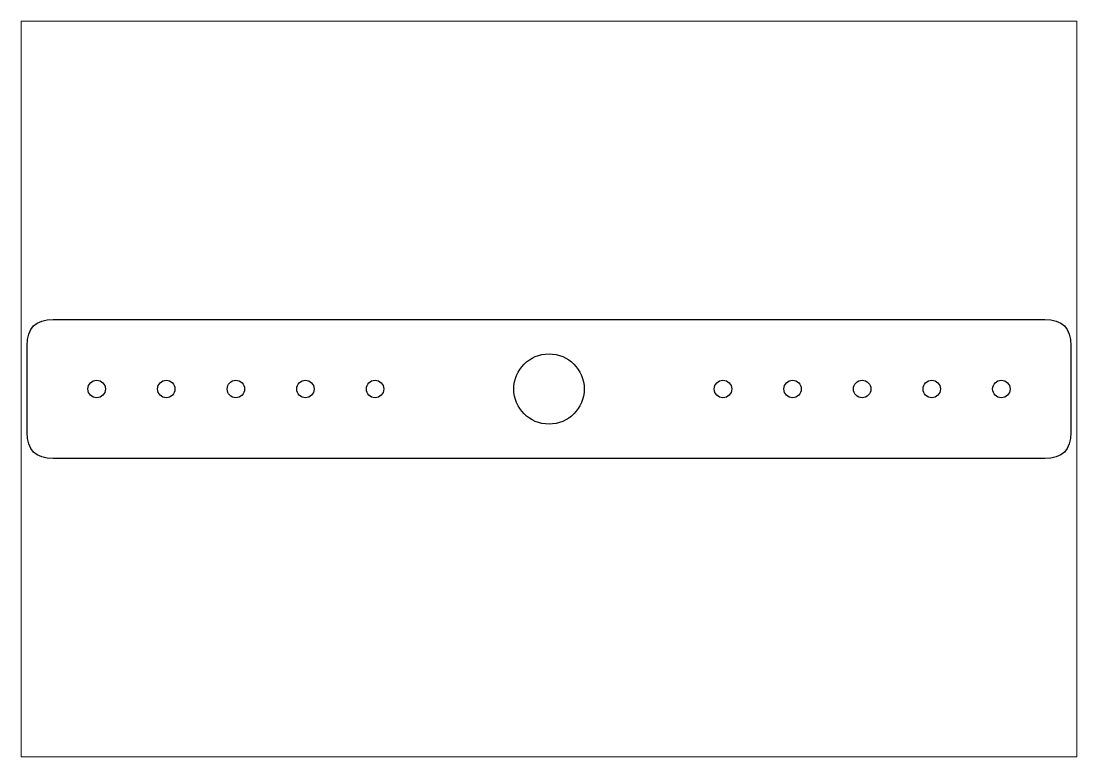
# Paper-space layout 'Layout1' of a CAD drawing. Extents: x 29 to 258, y 20 to 180.
# The model-space entities are those that its viewports show. They can reach past a viewport. Long polylines and large blocks are cut down to what shows.
import ezdxf

# ---------------------------------------------------------------- set-up
doc = ezdxf.new("R2010")
doc.units = 0
doc.layers.get('0').update_dxf_attribs({"linetype": 'CONTINUOUS'})
doc.layers.add('LAYER_1', color=7, linetype='CONTINUOUS')

msp = doc.modelspace()

# ---------------------------------------------------------------- linework, layer by layer
at = {"layer": 'LAYER_1', "color": 7}
for p, q in [((-28.499999, 3.999984), (28.499999, 3.999984)), ((-29.999999, -2.499989), (-29.999999, 2.500001)), ((29.999999, 2.500001), (29.999999, -2.499989)), ((2.02375, 0), (2.02375, 0)), ((28.499999, -4), (-28.499999, -4)), ((28.499999, -4), (28.499999, -4))]:
    msp.add_line(p, q, dxfattribs=at)
at = {"layer": 'LAYER_1', "color": 1}
for p, q in [((-25.499999, 0.000012), (-25.499999, 0.000012)), ((-21.5, 0.000012), (-21.5, 0.000012)), ((-17.5, 0.000012), (-17.5, 0.000012)), ((-13.5, 0.000012), (-13.5, 0.000012)), ((-9.5, 0.000012), (-9.5, 0.000012)), ((10.5, 0.000012), (10.5, 0.000012)), ((14.5, 0.000012), (14.5, 0.000012)), ((18.5, 0.000012), (18.5, 0.000012)), ((22.5, 0.000012), (22.5, 0.000012)), ((26.5, 0.000012), (26.5, 0.000012))]:
    msp.add_line(p, q, dxfattribs=at)
at = {"layer": 'LAYER_1', "color": 7}
for points in [[(-29.999999, 2.500001), (-29.999999, 3.499999), (-29.5, 4.000012), (-28.499999, 3.999984)], [(28.499999, 3.999984), (29.5, 4.000012), (29.999999, 3.499999), (29.999999, 2.500001)], [(-2.02375, 0), (-2.02375, 1.114311), (-1.117686, 2.017638), (0, 2.017638)], [(0, 2.017638), (1.117686, 2.017638), (2.02375, 1.114311), (2.02375, 0)], [(0, -2.017638), (-1.117686, -2.017638), (-2.02375, -1.114311), (-2.02375, 0)], [(2.02375, 0), (2.02375, -1.114311), (1.117686, -2.017638), (0, -2.017638)], [(-28.499999, -4), (-29.5, -4), (-29.999999, -3.499987), (-29.999999, -2.499989)], [(29.999999, -2.499989), (29.999999, -3.499987), (29.5, -4), (28.499999, -4)]]:
    msp.add_open_spline(points, degree=3, dxfattribs=at)
at = {"layer": 'LAYER_1', "color": 1}
for points in [[(-26.499999, 0.000012), (-26.499999, 0.276154), (-26.276141, 0.500012), (-25.999999, 0.500012)], [(-25.999999, -0.499988), (-26.276141, -0.499988), (-26.499999, -0.276131), (-26.499999, 0.000012)], [(-25.999999, 0.500012), (-25.723856, 0.500012), (-25.499999, 0.276154), (-25.499999, 0.000012)], [(-25.499999, 0.000012), (-25.499999, -0.276131), (-25.723856, -0.499988), (-25.999999, -0.499988)], [(-22.5, 0.000012), (-22.5, 0.276154), (-22.276143, 0.500012), (-22, 0.500012)], [(-22, -0.499988), (-22.276143, -0.499988), (-22.5, -0.276131), (-22.5, 0.000012)], [(-22, 0.500012), (-21.723858, 0.500012), (-21.5, 0.276154), (-21.5, 0.000012)], [(-21.5, 0.000012), (-21.5, -0.276131), (-21.723858, -0.499988), (-22, -0.499988)], [(-18.5, 0.000012), (-18.5, 0.276154), (-18.276143, 0.500012), (-18, 0.500012)], [(-18, -0.499988), (-18.276143, -0.499988), (-18.5, -0.276131), (-18.5, 0.000012)], [(-18, 0.500012), (-17.723858, 0.500012), (-17.5, 0.276154), (-17.5, 0.000012)], [(-17.5, 0.000012), (-17.5, -0.276131), (-17.723858, -0.499988), (-18, -0.499988)], [(-14.5, 0.000012), (-14.5, 0.276154), (-14.276143, 0.500012), (-14, 0.500012)], [(-14, -0.499988), (-14.276143, -0.499988), (-14.5, -0.276131), (-14.5, 0.000012)], [(-14, 0.500012), (-13.723858, 0.500012), (-13.5, 0.276154), (-13.5, 0.000012)], [(-13.5, 0.000012), (-13.5, -0.276131), (-13.723858, -0.499988), (-14, -0.499988)], [(-10.5, 0.000012), (-10.5, 0.276154), (-10.276143, 0.500012), (-10, 0.500012)], [(-10, -0.499988), (-10.276143, -0.499988), (-10.5, -0.276131), (-10.5, 0.000012)], [(-10, 0.500012), (-9.723858, 0.500012), (-9.5, 0.276154), (-9.5, 0.000012)], [(-9.5, 0.000012), (-9.5, -0.276131), (-9.723858, -0.499988), (-10, -0.499988)], [(9.5, 0.000012), (9.5, 0.276154), (9.723857, 0.500012), (10, 0.500012)], [(10, -0.499988), (9.723857, -0.499988), (9.5, -0.276131), (9.5, 0.000012)], [(10, 0.500012), (10.276142, 0.500012), (10.5, 0.276154), (10.5, 0.000012)], [(10.5, 0.000012), (10.5, -0.276131), (10.276142, -0.499988), (10, -0.499988)], [(13.5, 0.000012), (13.5, 0.276154), (13.723858, 0.500012), (14, 0.500012)], [(14, -0.499988), (13.723858, -0.499988), (13.5, -0.276131), (13.5, 0.000012)], [(14, 0.500012), (14.276143, 0.500012), (14.5, 0.276154), (14.5, 0.000012)], [(14.5, 0.000012), (14.5, -0.276131), (14.276143, -0.499988), (14, -0.499988)], [(17.5, 0.000012), (17.5, 0.276154), (17.723858, 0.500012), (18, 0.500012)], [(18, -0.499988), (17.723858, -0.499988), (17.5, -0.276131), (17.5, 0.000012)], [(18, 0.500012), (18.276142, 0.500012), (18.5, 0.276154), (18.5, 0.000012)], [(18.5, 0.000012), (18.5, -0.276131), (18.276142, -0.499988), (18, -0.499988)], [(21.5, 0.000012), (21.5, 0.276154), (21.723857, 0.500012), (22, 0.500012)], [(22, -0.499988), (21.723857, -0.499988), (21.5, -0.276131), (21.5, 0.000012)], [(22, 0.500012), (22.276142, 0.500012), (22.5, 0.276154), (22.5, 0.000012)], [(22.5, 0.000012), (22.5, -0.276131), (22.276142, -0.499988), (22, -0.499988)], [(25.5, 0.000012), (25.5, 0.276154), (25.723858, 0.500012), (26, 0.500012)], [(26, -0.499988), (25.723858, -0.499988), (25.5, -0.276131), (25.5, 0.000012)], [(26, 0.500012), (26.276143, 0.500012), (26.5, 0.276154), (26.5, 0.000012)], [(26.5, 0.000012), (26.5, -0.276131), (26.276143, -0.499988), (26, -0.499988)]]:
    msp.add_open_spline(points, degree=3, dxfattribs=at)

psp = doc.layouts.get("Layout1")

# ---------------------------------------------------------------- viewports
at = {"layer": '0', "linetype": 'Continuous'}
psp.add_viewport(center=(143.44, 99.96), size=(229.5, 159.9353), view_center_point=(0, -0.000008), view_height=42.29058359, dxfattribs=at)

doc.saveas('drawing.dxf')
